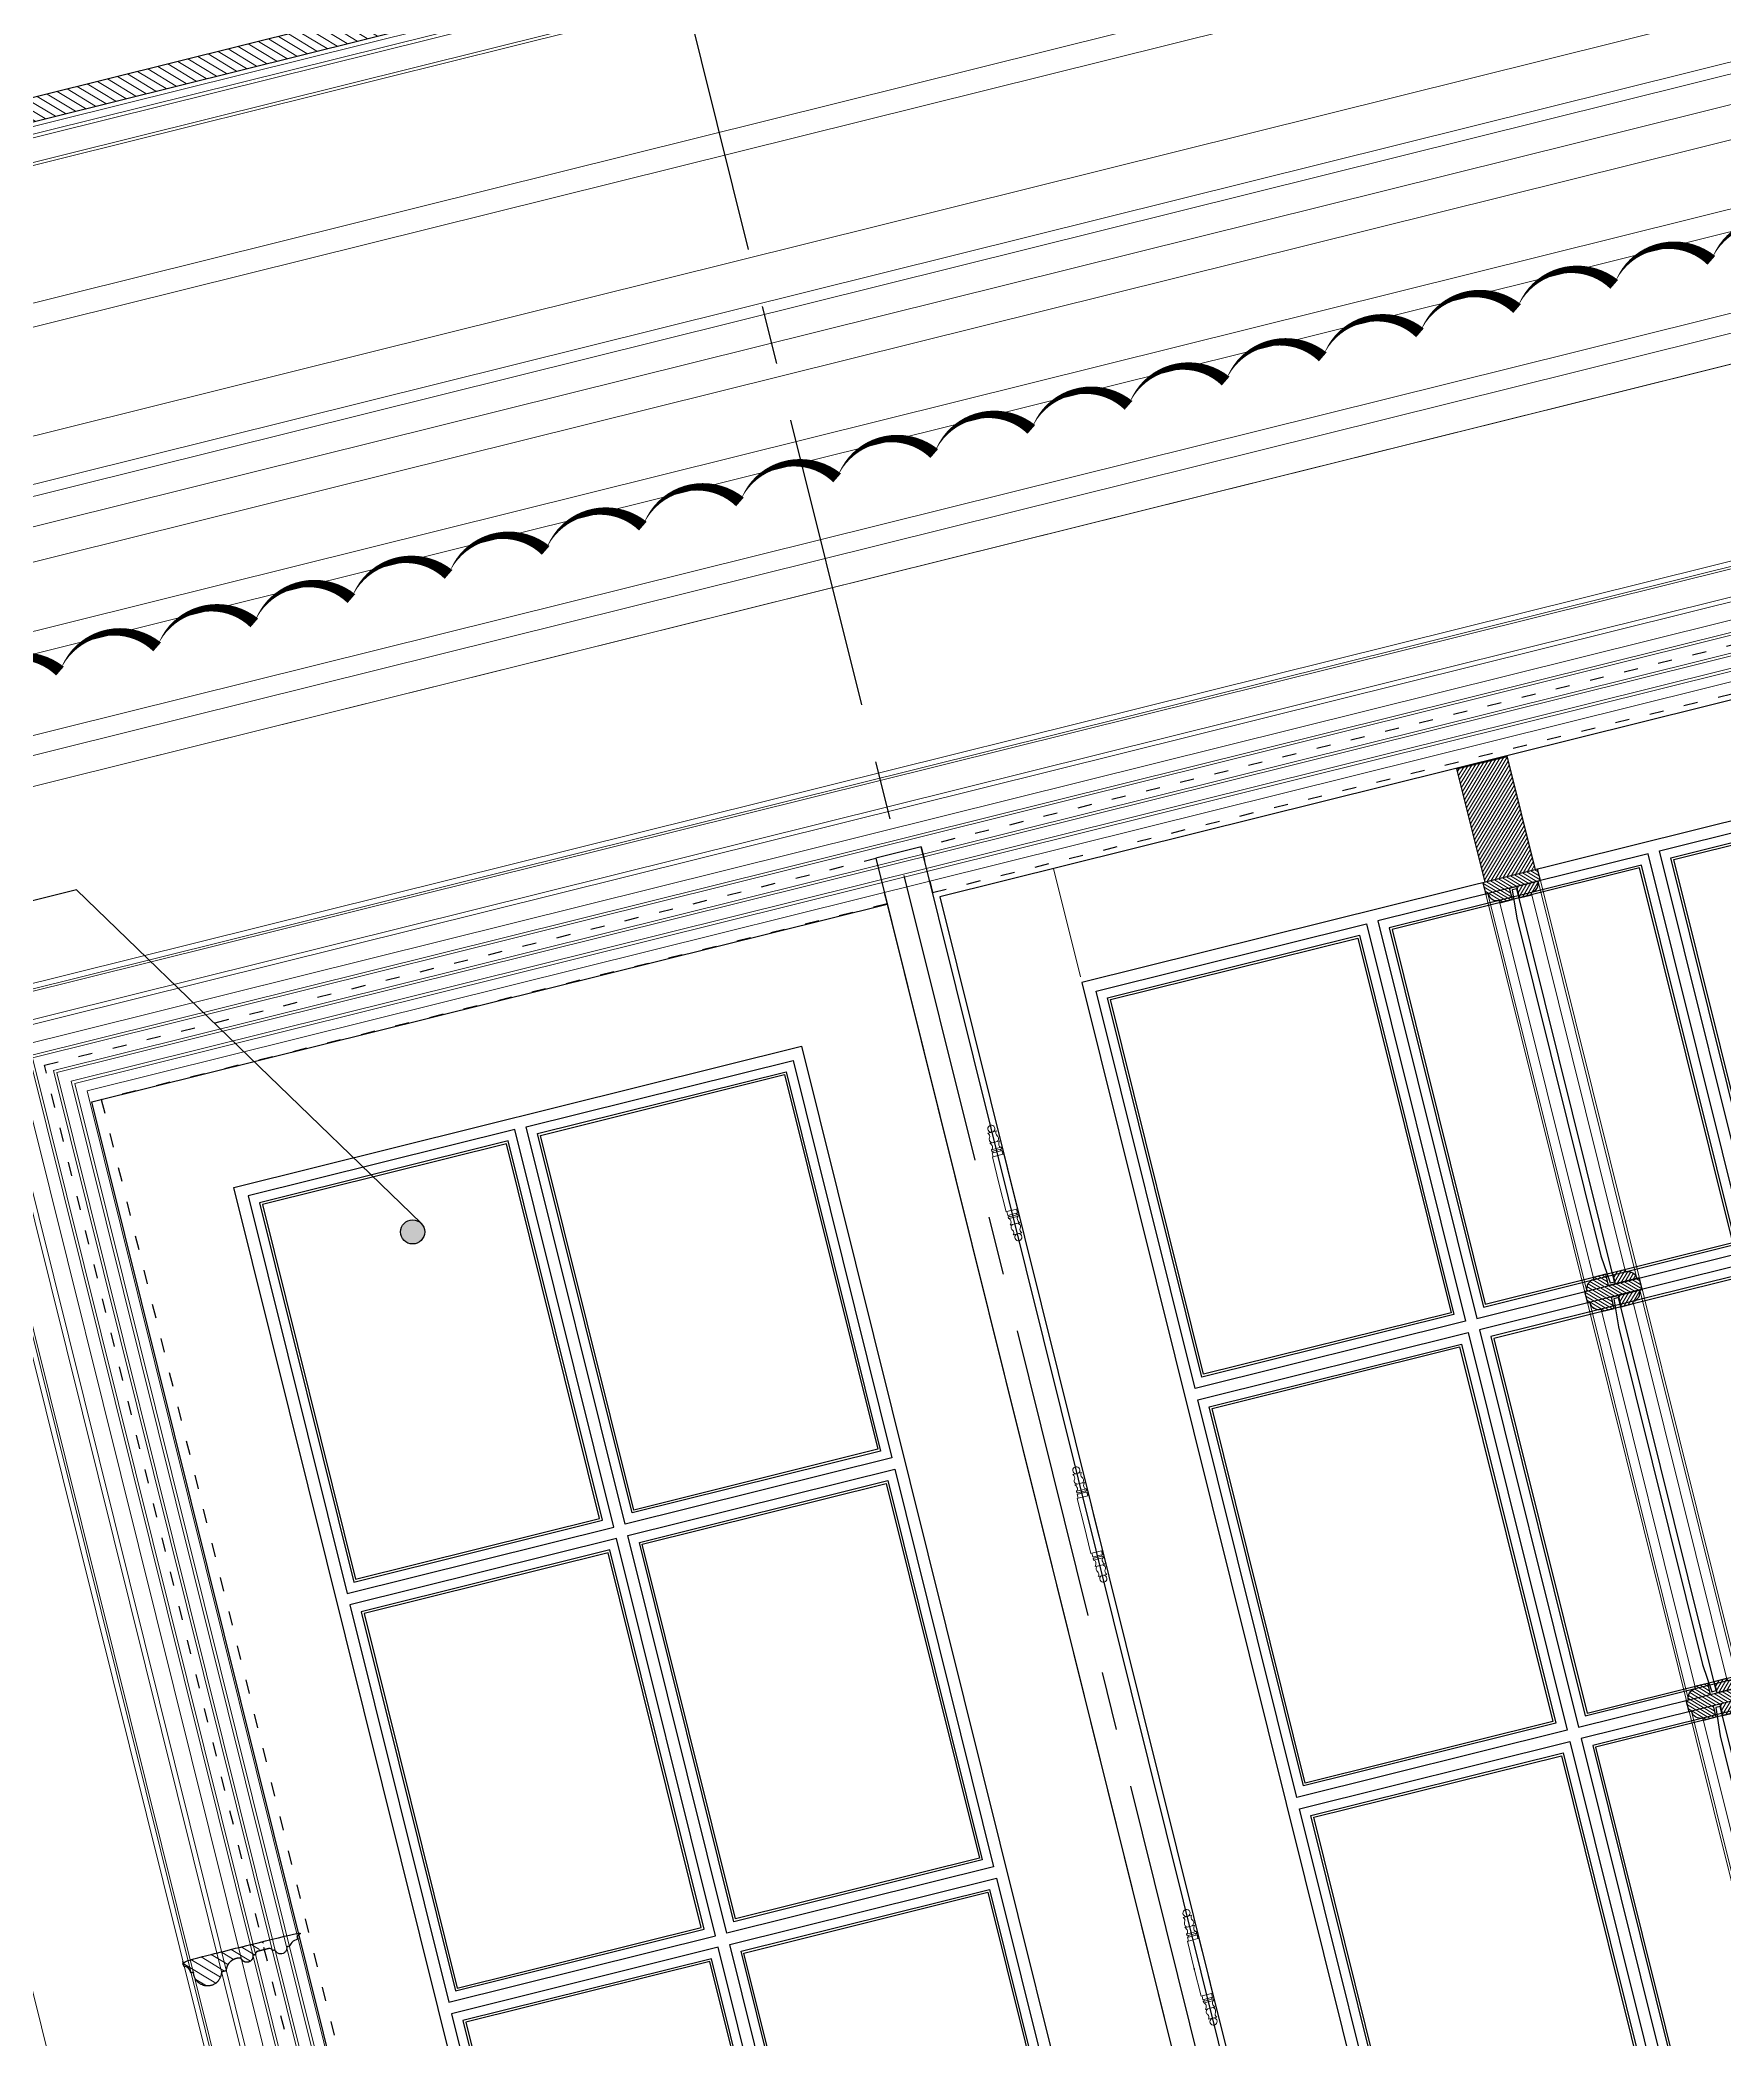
# Model space of a CAD drawing. Header units: inches. Extents: x 122939 to 389145, y 29603 to 574065.
# Drawn here: x 335781 to 337216, y 515031 to 516736 of the extents above; entities that cross this region are included whole.
import ezdxf

# ---------------------------------------------------------------- set-up
doc = ezdxf.new("R2010")
doc.units = ezdxf.units.IN
doc.header["$MEASUREMENT"] = 0
doc.linetypes.add('ACAD_ISO03W100', pattern=[30, 12, -18])
doc.linetypes.add('CENTER', pattern=[2, 1.25, -0.25, 0.25, -0.25])
for name, color, linetype in [('48-TITLE', 7, 'Continuous'), ('A-DIMESNION-1', 7, 'Continuous'), ('CQ Grg Gypsum', 41, 'Continuous'), ('CQ_callout', 34, 'Continuous'), ('hatch', 8, 'Continuous')]:
    doc.layers.add(name, color=color, linetype=linetype)
doc.layers.add('CQ gypsum 2', color=42, linetype='Continuous', lineweight=0)
doc.layers.add('CQ Gypsum Hatch', color=8, linetype='Continuous', lineweight=20)
doc.styles.get("Standard").update_dxf_attribs({"font": 'arial.ttf'})
doc.dimstyles.new('CQ Anno', dxfattribs={"dimscale": 40, "dimtxt": 2.2, "dimasz": 300, "dimexe": 1, "dimexo": 0.5, "dimgap": 0.5, "dimtad": 1, "dimrnd": 1, "dimdsep": 46, "dimtxsty": 'Standard', "dimblk": 'DOTSMALL', "dimcen": 0.0025, "dimdle": 0.5, "dimclrd": 8, "dimclre": 8, "dimclrt": 2, "dimazin": 2, "dimtfac": 1, "dimtix": 1, "dimtmove": 1, "dimatfit": 0, "dimfxl": 50, "dimtolj": 1, "dimtzin": 0, "dimlwd": -1, "dimarcsym": 1})
doc.dimstyles.get("Standard").update_dxf_attribs({"dimtxt": 0.18, "dimasz": 0.18, "dimexe": 0.18, "dimexo": 0.0625, "dimgap": 0.09, "dimtad": 0, "dimtih": 1, "dimtoh": 1, "dimdec": 4, "dimzin": 0, "dimdsep": 46, "dimtxsty": 'Standard', "dimcen": 0.09, "dimadec": 0, "dimazin": 0, "dimtfac": 1, "dimtdec": 4, "dimtofl": 0, "dimtmove": 0, "dimatfit": 3, "dimfxl": 1, "dimtolj": 1, "dimtzin": 0, "dimarcsym": 0})
pattern_1 = [(135, (-731.5624121256333, 902.8979244012171), (-1.767766952966369, -1.767766952966369), [])]
pattern_2 = [(135, (-731.5624121256333, 679.5779308583742), (-1.767766952966369, -1.767766952966369), [])]
pattern_3 = [(135, (-484.0624121256315, 791.2379308583695), (-1.767766952966369, -1.767766952966369), [])]

# ---------------------------------------------------------------- blocks, each defined once
blk = doc.blocks.new('section ceiling c and d')
at = {"layer": 'CQ Gypsum Hatch'}
h = blk.add_hatch(dxfattribs=at)
h.set_pattern_fill('ANSI31', color=256, scale=50, angle=89.99999999999999, style=0)
h.set_pattern_definition([(135, (0, 0), (-4.419417382415923, -4.41941738241592), [])])
h.paths.add_polyline_path([(233496.9999999944, -77495.99998771946), (233496.9999999944, -77475.99998771911), (230606.9172413638, -77475.99998771946), (230606.917241364, -77495.99998771946)])
at = {"layer": 'CQ Grg Gypsum', "elevation": 6.81957297974918e-09}
blk.add_lwpolyline([(233496.9999999944, -77495.99998771946), (233496.9999999944, -77475.99998771911), (230606.9172413638, -77475.99998771946), (230606.917241364, -77495.99998771946)], close=True, dxfattribs=at)
blk = doc.blocks.new('_DotSmall')
at = {"color": 0, "linetype": 'ByBlock', "const_width": 0.5}
blk.add_lwpolyline([(-0.0625, 0, 1), (0.0625, 0, 1)], format="xyb", close=True, dxfattribs=at)
blk = doc.blocks.new('*D285')
at = {"layer": 'A-DIMESNION-1', "color": 8, "lineweight": -2, "ltscale": 0.05, "transparency": 16777216}
for p, q in [((336598.6811663891, 519154.1318657439), (331167.4163175133, 517802.8423725131)), ((334379.5102671743, 512815.8430038297), (332523.0870192619, 512353.9680447375))]:
    blk.add_line(p, q, dxfattribs=at)
at = {"layer": 'A-DIMESNION-1', "color": 8, "ltscale": 0.05, "transparency": 16777216}
blk.add_line((332564.3180491323, 512353.9213989971), (331203.8185889239, 517822.204052093), dxfattribs=at)
at = {"layer": 'Defpoints', "color": 0, "linetype": 'Continuous', "ltscale": 0.05, "transparency": 16777216}
for p in [(336618.0894917094, 519158.9606242037, 0.001097193219867374), (331206.2329681538, 517812.4998894328), (334398.9185924946, 512820.6717622895)]:
    blk.add_point(p, dxfattribs=at)
at = {"layer": 'A-DIMESNION-1', "color": 8, "linetype": 'Continuous', "ltscale": 0.05, "transparency": 16777216, "xscale": 20, "yscale": 20, "zscale": 20}
for p, rotation in [((331206.2329681538, 517812.4998894328), 103.9714232843947), ((332561.9036699024, 512363.6255616571), 283.9714232843947)]:
    blk.add_blockref('_DotSmall', p, dxfattribs=dict(at, rotation=rotation))
at = {"layer": 'A-DIMESNION-1', "color": 2, "linetype": 'Continuous', "ltscale": 0.05, "transparency": 16777216, "insert": (331911.691423244, 515094.9353070772), "char_height": 44, "attachment_point": 5, "rotation": 283.97142328439463}
blk.add_mtext('\\A1;5615', dxfattribs=at)
blk = doc.blocks.new('*D290')
at = {"layer": 'A-DIMESNION-1', "color": 8, "lineweight": -2, "ltscale": 0.05, "transparency": 16777216}
for p, q in [((336598.6811663891, 519154.1318657438), (331393.044613985, 517858.9783104357)), ((334450.1892604888, 516337.0788991863), (331927.8263775718, 515709.5192870811))]:
    blk.add_line(p, q, dxfattribs=at)
at = {"layer": 'A-DIMESNION-1', "color": 8, "ltscale": 0.05, "transparency": 16777216}
blk.add_line((331969.0574074422, 515709.4726413407), (331429.4468853956, 517878.3399900154), dxfattribs=at)
at = {"layer": 'Defpoints', "color": 0, "linetype": 'Continuous', "ltscale": 0.05, "transparency": 16777216}
for p in [(336618.0894917094, 519158.9606242036, 0.001097193219867374), (331431.8612646255, 517868.6358273553), (334469.597585809, 516341.9076576461, 0.00167705233184395)]:
    blk.add_point(p, dxfattribs=at)
at = {"layer": 'A-DIMESNION-1', "color": 8, "linetype": 'Continuous', "ltscale": 0.05, "transparency": 16777216, "xscale": 20, "yscale": 20, "zscale": 20}
for p, rotation in [((331431.8612646255, 517868.6358273553), 103.9714232843946), ((331966.6430282123, 515719.1768040007), 283.9714232843946)]:
    blk.add_blockref('_DotSmall', p, dxfattribs=dict(at, rotation=rotation))
at = {"layer": 'A-DIMESNION-1', "color": 2, "linetype": 'Continuous', "ltscale": 0.05, "transparency": 16777216, "insert": (331726.8752506349, 516800.7788972104), "char_height": 44, "attachment_point": 5, "rotation": 283.97142328439463}
blk.add_mtext('\\A1;2215', dxfattribs=at)
blk = doc.blocks.new('french door panel')
at = {"lineweight": 0}
h = blk.add_hatch(dxfattribs=at)
h.set_pattern_fill('ANSI31', color=8, scale=20, angle=90)
h.set_pattern_definition(pattern_1)
edge = h.paths.add_edge_path()
edge.add_line((6357.984471745129, 4229.229499793187), (6357.984471745129, 4129.229499793187))
edge.add_line((6357.984471745129, 4129.229499793187), (6401.984471745129, 4129.229499793187))
edge.add_line((6401.984471745129, 4129.229499793187), (6401.984471745129, 4228.793211033593))
edge.add_line((6401.984471745129, 4228.793211033593), (6357.984471745129, 4228.793211033593))
h = blk.add_hatch(dxfattribs=at)
h.set_pattern_fill('ANSI31', color=8, scale=20)
h.set_pattern_definition([(45, (-731.5624121256333, 902.8979244012171), (-1.767766952966369, 1.767766952966369), [])])
h.paths.add_polyline_path([(6393.984471745129, 4109.229499793187), (6393.984471745129, 4111.229499793189, 0.4142135623731283), (6401.984471745128, 4119.229499793187), (6403.984471745135, 4119.229499793189), (6403.984471745126, 4129.229499793187), (6355.984471745129, 4129.229499793187), (6355.984471745129, 4119.229499793189), (6382.984471745129, 4119.229499793189), (6382.984471745103, 4109.229499793184)])
h = blk.add_hatch(dxfattribs=at)
h.set_pattern_fill('ANSI31', color=8, scale=20, angle=90)
h.set_pattern_definition(pattern_1)
h.paths.add_polyline_path([(6376.984471745127, 4109.229499793187), (6376.98447174513, 4119.229499793183), (6357.984471745131, 4119.229499793189, 0.4142135623732948), (6365.984471745129, 4111.229499793189), (6365.984471745129, 4109.229499793187)])
h = blk.add_hatch(dxfattribs=at)
h.set_pattern_fill('ANSI31', color=8, scale=20)
h.set_pattern_definition([(45, (-484.0624121256315, 791.2379308583695), (-1.767766952966369, 1.767766952966369), [])])
edge = h.paths.add_edge_path()
edge.add_line((6355.984471745131, 3760.069506375288), (6382.984471745098, 3760.069506375285))
edge.add_line((6382.984471745098, 3760.069506375285), (6382.984471745101, 3750.069506375282))
edge.add_line((6382.984471745101, 3750.069506375282), (6393.984471745131, 3750.069506375282))
edge.add_line((6393.984471745131, 3750.069506375282), (6393.984471745131, 3752.069506375284))
edge.add_arc((6393.984471745132, 3760.069506375282), 7.999999999998181, 269.9999999999935, 360)
edge.add_line((6401.984471745131, 3760.069506375282), (6403.984471745131, 3760.069506375284))
edge.add_line((6403.984471745131, 3760.069506375284), (6403.984471745129, 3770.069506375282))
edge.add_line((6403.984471745129, 3770.069506375282), (6401.984471745131, 3770.069506375282))
edge.add_arc((6393.984471745131, 3770.069506375282), 8, 360, 450)
edge.add_line((6393.984471745131, 3778.069506375282), (6393.984471745131, 3780.069506375285))
edge.add_line((6393.984471745131, 3780.069506375285), (6382.984471745096, 3780.069506375281))
edge.add_line((6382.984471745096, 3780.069506375281), (6382.984471745101, 3770.069506375282))
edge.add_line((6382.984471745101, 3770.069506375282), (6355.984471745134, 3770.069506375278))
edge.add_line((6355.984471745134, 3770.069506375278), (6355.984471745131, 3760.069506375288))
h = blk.add_hatch(dxfattribs=at)
h.set_pattern_fill('ANSI31', color=8, scale=20, angle=90)
h.set_pattern_definition(pattern_3)
edge = h.paths.add_edge_path()
edge.add_line((6357.984471745131, 3770.069506375279), (6376.984471745131, 3770.069506375285))
edge.add_line((6376.984471745131, 3770.069506375285), (6376.984471745128, 3780.069506375281))
edge.add_line((6376.984471745128, 3780.069506375281), (6365.98447174513, 3780.069506375281))
edge.add_line((6365.98447174513, 3780.069506375281), (6365.98447174513, 3778.069506375279))
edge.add_arc((6365.984471745128, 3770.069506375283), 7.999999999996362, 449.999999999987, 540.000000000013)
h = blk.add_hatch(dxfattribs=at)
h.set_pattern_fill('ANSI31', color=8, scale=20, angle=90)
h.set_pattern_definition(pattern_3)
edge = h.paths.add_edge_path()
edge.add_line((6357.984471745131, 3760.069506375286), (6376.984471745131, 3760.069506375281))
edge.add_line((6376.984471745131, 3760.069506375281), (6376.984471745128, 3750.069506375285))
edge.add_line((6376.984471745128, 3750.069506375285), (6365.98447174513, 3750.069506375285))
edge.add_line((6365.98447174513, 3750.069506375285), (6365.98447174513, 3752.069506375286))
edge.add_arc((6365.984471745128, 3760.069506375283), 7.999999999996362, 179.999999999987, 270.000000000013, ccw=False)
h = blk.add_hatch(dxfattribs=at)
h.set_pattern_fill('ANSI31', color=8, scale=20)
h.set_pattern_definition([(45, (-731.5624121256333, 679.5779308583742), (-1.767766952966369, 1.767766952966369), [])])
edge = h.paths.add_edge_path()
edge.add_line((6355.984471745131, 3400.909506375291), (6382.984471745098, 3400.909506375287))
edge.add_line((6382.984471745098, 3400.909506375287), (6382.984471745101, 3390.909506375285))
edge.add_line((6382.984471745101, 3390.909506375285), (6393.984471745131, 3390.909506375285))
edge.add_line((6393.984471745131, 3390.909506375285), (6393.984471745131, 3392.909506375287))
edge.add_arc((6393.984471745131, 3400.909506375285), 7.999999999998636, 270, 359.9999999999968)
edge.add_line((6401.984471745131, 3400.909506375285), (6403.984471745131, 3400.909506375287))
edge.add_line((6403.984471745131, 3400.909506375287), (6403.984471745129, 3410.909506375285))
edge.add_line((6403.984471745129, 3410.909506375285), (6401.984471745131, 3410.909506375285))
edge.add_arc((6393.984471745131, 3410.909506375285), 8, 0, 90)
edge.add_line((6393.984471745131, 3418.909506375285), (6393.984471745131, 3420.909506375287))
edge.add_line((6393.984471745131, 3420.909506375287), (6382.984471745096, 3420.909506375284))
edge.add_line((6382.984471745096, 3420.909506375284), (6382.984471745101, 3410.909506375285))
edge.add_line((6382.984471745101, 3410.909506375285), (6355.984471745134, 3410.909506375281))
edge.add_line((6355.984471745134, 3410.909506375281), (6355.984471745131, 3400.909506375291))
h = blk.add_hatch(dxfattribs=at)
h.set_pattern_fill('ANSI31', color=8, scale=20, angle=90)
h.set_pattern_definition(pattern_2)
edge = h.paths.add_edge_path()
edge.add_line((6357.984471745131, 3410.909506375282), (6376.984471745131, 3410.909506375287))
edge.add_line((6376.984471745131, 3410.909506375287), (6376.984471745128, 3420.909506375284))
edge.add_line((6376.984471745128, 3420.909506375284), (6365.98447174513, 3420.909506375284))
edge.add_line((6365.98447174513, 3420.909506375284), (6365.98447174513, 3418.909506375282))
edge.add_arc((6365.984471745128, 3410.909506375286), 7.999999999996362, 89.99999999998697, 180.000000000013)
h = blk.add_hatch(dxfattribs=at)
h.set_pattern_fill('ANSI31', color=8, scale=20, angle=90)
h.set_pattern_definition(pattern_2)
edge = h.paths.add_edge_path()
edge.add_line((6357.984471745131, 3400.909506375289), (6376.984471745131, 3400.909506375284))
edge.add_line((6376.984471745131, 3400.909506375284), (6376.984471745128, 3390.909506375287))
edge.add_line((6376.984471745128, 3390.909506375287), (6365.98447174513, 3390.909506375287))
edge.add_line((6365.98447174513, 3390.909506375287), (6365.98447174513, 3392.909506375289))
edge.add_arc((6365.984471745128, 3400.909506375286), 7.999999999996362, 179.999999999987, 270.000000000013, ccw=False)
at = {"color": 8, "lineweight": 0}
for p, q in [((6756.234470043382, 4134.229499543302, -1.316455139054646e-09), (6756.234470043382, 4229.229499793187, -1.316455139054646e-09)), ((6355.984471745119, 1974.269500711855), (6355.984471745129, 4119.229499793189, -1.38554750225145e-09)), ((6357.984471745131, 4119.229499793189, -1.38554750225145e-09), (6357.984471745131, 3770.069506375279, -1.746497590247569e-09)), ((6365.984471745129, 4109.229499793187, -1.38554750225145e-09), (6365.984471745129, 3778.069506375281, -1.746497590247569e-09)), ((6393.984471745129, 4109.229499793187, -1.38554750225145e-09), (6393.984471745129, 3778.069506375284, -1.746497590247569e-09)), ((6401.984471745128, 4119.229499793189, -1.38554750225145e-09), (6401.984471745128, 3770.069506375286, -1.746497590247569e-09)), ((6403.984471745125, 1974.269500711855), (6403.984471745135, 4119.229499793189, -1.38554750225145e-09)), ((6357.984471745131, 3760.069506375289, -1.746497590247569e-09), (6357.984471745131, 3410.909506375281)), ((6365.984471745129, 3752.069506375288, -1.746497590247569e-09), (6365.984471745129, 3418.909506375282)), ((6393.984471745129, 3752.069506375286, -1.746497590247569e-09), (6393.984471745129, 3418.909506375285)), ((6401.984471745128, 3760.069506375286, -1.746497590247569e-09), (6401.984471745128, 3410.909506375285)), ((6393.984471745129, 3392.909506375291), (6393.984471745129, 3059.749506375283)), ((6401.984471745128, 3400.909506375291), (6401.984471745128, 3051.749506375283))]:
    blk.add_line(p, q, dxfattribs=at)
at = {"color": 0, "lineweight": -2}
for points, elevation in [([(5903.734471745119, 4229.229499793187), (6856.234471745119, 4229.229499793187), (6856.234471745119, 1662.229499795234), (5903.734471745119, 1662.229499795234)], -4.618491674171499e-10), ([(6003.734471745119, 4129.229499793187), (6756.234471745119, 4129.229499793187), (6756.234471745119, 1964.269500711857), (6003.734471745119, 1964.269500711858)], -4.618491674171499e-10), ([(6251.234471414366, 4119.229506375292), (6013.734471539294, 4119.229506375292), (6013.734466206621, 3770.06950637528), (6251.234466081693, 3770.06950637528)], -4.300424503255624e-10), ([(6243.234471414362, 4111.229506375288), (6021.734471539297, 4111.229506375288), (6021.734466206624, 3778.069506375284), (6243.234466081689, 3778.069506375284)], -4.300424503255624e-10), ([(6241.23447141436, 4109.229506375286), (6023.734471539299, 4109.229506375286), (6023.734466206626, 3780.069506375286), (6241.234466081687, 3780.069506375286)], -4.300424503255624e-10), ([(6261.234471414356, 4119.229506375292), (6498.734471289428, 4119.229506375292), (6498.734465956755, 3770.06950637528), (6261.234466081683, 3770.06950637528)], -4.300424503255624e-10), ([(6269.23447141436, 4111.229506375288), (6490.734471289425, 4111.229506375288), (6490.734465956752, 3778.069506375284), (6269.234466081687, 3778.069506375284)], -4.300424503255624e-10), ([(6271.234471414362, 4109.229506375286), (6488.734471289423, 4109.229506375286), (6488.73446595675, 3780.069506375286), (6271.234466081689, 3780.069506375286)], -4.300424503255624e-10), ([(6746.234471414369, 4119.229506375292), (6508.734471539297, 4119.229506375292), (6508.734466206624, 3770.06950637528), (6746.234466081696, 3770.06950637528)], -4.300424503255624e-10), ([(6738.234471414366, 4111.229506375288), (6516.734471539301, 4111.229506375288), (6516.734466206628, 3778.069506375284), (6738.234466081693, 3778.069506375284)], -4.300424503255624e-10), ([(6736.234471414364, 4109.229506375286), (6518.734471539303, 4109.229506375286), (6518.73446620663, 3780.069506375286), (6736.234466081691, 3780.069506375286)], -4.300424503255624e-10), ([(6261.234471414357, 3760.06950637529), (6498.734471289429, 3760.06950637529), (6498.734465956756, 3410.909506375278), (6261.234466081684, 3410.909506375278)], -4.300424503255624e-10), ([(6269.234471414361, 3752.069506375286), (6490.734471289426, 3752.069506375286), (6490.734465956753, 3418.909506375282), (6269.234466081688, 3418.909506375282)], -4.300424503255624e-10), ([(6746.23447141437, 3760.06950637529), (6508.734471539298, 3760.06950637529), (6508.734466206625, 3410.909506375278), (6746.234466081697, 3410.909506375278)], -4.300424503255624e-10), ([(6738.234471414366, 3752.069506375286), (6516.734471539302, 3752.069506375286), (6516.734466206629, 3418.909506375282), (6738.234466081693, 3418.909506375282)], -4.300424503255624e-10), ([(6271.234471414363, 3750.069506375285), (6488.734471289424, 3750.069506375285), (6488.734465956751, 3420.909506375284), (6271.23446608169, 3420.909506375284)], -4.300424503255624e-10), ([(6736.234471414365, 3750.069506375285), (6518.734471539304, 3750.069506375285), (6518.734466206631, 3420.909506375284), (6736.234466081692, 3420.909506375284)], -4.300424503255624e-10), ([(6261.234471414357, 3400.90950637529), (6498.734471289429, 3400.90950637529), (6498.734465956756, 3051.749506375278), (6261.234466081684, 3051.749506375278)], -4.300424503255624e-10), ([(6269.234471414361, 3392.909506375286), (6490.734471289426, 3392.909506375286), (6490.734465956753, 3059.749506375282), (6269.234466081688, 3059.749506375282)], -4.300424503255624e-10), ([(6746.23447141437, 3400.90950637529), (6508.734471539298, 3400.90950637529), (6508.734466206625, 3051.749506375278), (6746.234466081697, 3051.749506375278)], -4.300424503255624e-10), ([(6738.234471414366, 3392.909506375286), (6516.734471539302, 3392.909506375286), (6516.734466206629, 3059.749506375282), (6738.234466081693, 3059.749506375282)], -4.300424503255624e-10), ([(6271.234471414363, 3390.909506375284), (6488.734471289424, 3390.909506375284), (6488.734465956751, 3061.749506375284), (6271.23446608169, 3061.749506375284)], -4.300424503255624e-10), ([(6736.234471414365, 3390.909506375284), (6518.734471539304, 3390.909506375284), (6518.734466206631, 3061.749506375284), (6736.234466081692, 3061.749506375284)], -4.300424503255624e-10)]:
    blk.add_lwpolyline(points, close=True, dxfattribs=dict(at, elevation=elevation))
at = {"color": 8, "lineweight": -2, "elevation": -1.38554750225145e-09}
blk.add_lwpolyline([(6357.984471745129, 4229.229499793187), (6357.984471745129, 4129.229499793187), (6401.984471745129, 4129.229499793187), (6401.984471745129, 4228.793211033593), (6357.984471745129, 4228.793211033593)], dxfattribs=at)
at = {"color": 8, "lineweight": -2}
for points, elevation in [([(6355.984471745129, 4119.229499793189), (6355.984471745129, 4129.229499793187), (6403.984471745126, 4129.229499793187), (6403.984471745135, 4119.229499793189), (6401.984471745128, 4119.229499793187, -0.4142135623731283), (6393.984471745129, 4111.229499793189), (6393.984471745129, 4109.229499793187), (6382.984471745103, 4109.229499793184), (6382.984471745129, 4119.229499793189), (6355.984471745129, 4119.229499793189)], -1.38554750225145e-09), ([(6357.984471745131, 4119.229499793189), (6376.98447174513, 4119.229499793183), (6376.984471745127, 4109.229499793187), (6365.984471745129, 4109.229499793187), (6365.984471745129, 4111.229499793189, -0.4142135623732282), (6357.984471745131, 4119.229499793187, 1)], -1.38554750225145e-09), ([(6357.984471745131, 3770.069506375281), (6376.984471745131, 3770.069506375286), (6376.984471745128, 3780.069506375283), (6365.98447174513, 3780.069506375283), (6365.98447174513, 3778.069506375281, 0.4142135623732282), (6357.984471745131, 3770.069506375283, -1)], -1.284648422830419e-09), ([(6357.984471745131, 3760.069506375288), (6376.984471745131, 3760.069506375283), (6376.984471745128, 3750.069506375286), (6365.98447174513, 3750.069506375286), (6365.98447174513, 3752.069506375288, -0.4142135623732282), (6357.984471745131, 3760.069506375286, 1)], -1.284648422830419e-09), ([(6357.984471745131, 3410.909506375282), (6376.984471745131, 3410.909506375287), (6376.984471745128, 3420.909506375284), (6365.98447174513, 3420.909506375284), (6365.98447174513, 3418.909506375282, 0.4142135623732282), (6357.984471745131, 3410.909506375284, -1)], -8.91891616875351e-10), ([(6357.984471745131, 3400.909506375289), (6376.984471745131, 3400.909506375284), (6376.984471745128, 3390.909506375287), (6365.98447174513, 3390.909506375287), (6365.98447174513, 3392.909506375289, -0.4142135623732282), (6357.984471745131, 3400.909506375287, 1)], -8.91891616875351e-10)]:
    blk.add_lwpolyline(points, format="xyb", dxfattribs=dict(at, elevation=elevation))
at = {"color": 8}
for points, elevation in [([(6383.15180173263, 3796.317487521756), (6381.15180173263, 3772.069506375279), (6377.15180173263, 3772.069506375279), (6377.15180173263, 4117.229499793187), (6381.15180173263, 4117.229499793187), (6383.15180173263, 4092.98151864671)], -1.38554750225145e-09), ([(6383.151801732558, 3437.157487646708), (6381.151801732558, 3412.909506500231), (6377.151801732558, 3412.909506500231), (6377.151801732558, 3758.069506375286), (6381.151801732558, 3758.069506375286), (6383.151801732558, 3733.82152522881)], -9.236983348342998e-10), ([(6383.151801732558, 3077.997487646707), (6381.151801732558, 3053.749506500229), (6377.151801732558, 3053.749506500229), (6377.151801732558, 3398.909506375292), (6381.151801732558, 3398.909506375292), (6383.151801732558, 3374.661525228816)], -9.236983348342998e-10)]:
    blk.add_lwpolyline(points, close=True, dxfattribs=dict(at, elevation=elevation))
at = {"color": 8, "lineweight": -2}
for points, elevation in [([(6355.984471745131, 3770.069506375279), (6382.984471745098, 3770.069506375283), (6382.984471745101, 3780.069506375286), (6393.984471745131, 3780.069506375286), (6393.984471745131, 3778.069506375284, -0.4142135623730951), (6401.984471745131, 3770.069506375286), (6403.984471745131, 3770.069506375284), (6403.984471745129, 3760.069506375286), (6401.984471745131, 3760.069506375286, -0.4142135623730951), (6393.984471745131, 3752.069506375286), (6393.984471745131, 3750.069506375283), (6382.984471745096, 3750.069506375286), (6382.984471745101, 3760.069506375286), (6355.984471745134, 3760.069506375289)], -9.236983348342998e-10), ([(6355.984471745131, 3400.909506375291), (6382.984471745098, 3400.909506375287), (6382.984471745101, 3390.909506375285), (6393.984471745131, 3390.909506375285), (6393.984471745131, 3392.909506375287, 0.4142135623730951), (6401.984471745131, 3400.909506375285), (6403.984471745131, 3400.909506375287), (6403.984471745129, 3410.909506375285), (6401.984471745131, 3410.909506375285, 0.4142135623730951), (6393.984471745131, 3418.909506375285), (6393.984471745131, 3420.909506375287), (6382.984471745096, 3420.909506375284), (6382.984471745101, 3410.909506375285), (6355.984471745134, 3410.909506375281)], -1.778304308206518e-09)]:
    blk.add_lwpolyline(points, format="xyb", close=True, dxfattribs=dict(at, elevation=elevation))
blk = doc.blocks.new('french door fixed panel')
at = {"color": 0, "lineweight": -2}
for points, elevation in [([(7599.935649247956, 4234.229499793146), (6901.234471745149, 4234.229499793204), (6901.234471745265, 1662.229499795183), (7599.935649248131, 1662.229499795183)], -4.618491674171499e-10), ([(7499.935649247956, 4134.229499793204), (7001.234471745032, 4134.229499793204), (7001.234471745091, 1969.269500711875), (7499.935649247956, 1969.269500711875)], -4.618491674171499e-10), ([(7245.585068201472, 4124.229506375326), (7011.234471539326, 4124.229506375326), (7011.234466206573, 3775.069506375294), (7245.585062868835, 3775.069506375352)], -4.300424503262887e-10), ([(7237.585068201413, 4116.229506375326), (7019.234471539268, 4116.229506375326), (7019.234466206573, 3783.069506375294), (7237.585062868835, 3783.069506375352)], -4.300424503262887e-10), ([(7235.585068201472, 4114.229506375326), (7021.234471539326, 4114.229506375326), (7021.234466206632, 3785.069506375294), (7235.585062868835, 3785.069506375294)], -4.300424503262887e-10), ([(7255.585068201472, 4124.229506375326), (7489.935664863675, 4124.229506375326), (7489.935670196312, 3775.069506375294), (7255.585073534166, 3775.069506375294)], -4.300424503262887e-10), ([(7263.585068201472, 4116.229506375326), (7481.935664863675, 4116.229506375268), (7481.935670196312, 3783.069506375352), (7263.585073534108, 3783.069506375294)], -4.300424503262887e-10), ([(7265.585068201472, 4114.229506375326), (7479.935664863617, 4114.229506375268), (7479.93567019637, 3785.069506375294), (7265.585073534108, 3785.069506375294)], -4.300424503262887e-10), ([(7245.585068201472, 3765.069506375352), (7011.234471539268, 3765.069506375294), (7011.234466206632, 3415.909506375319), (7245.585062868835, 3415.909506375319)], -4.300424503262887e-10), ([(7237.585068201472, 3757.069506375352), (7019.234471539268, 3757.069506375294), (7019.234466206573, 3423.909506375261), (7237.585062868835, 3423.909506375319)], -4.300424503262887e-10), ([(7235.585068201472, 3755.069506375294), (7021.234471539268, 3755.069506375294), (7021.23446620669, 3425.909506375261), (7235.585062868835, 3425.909506375261)], -4.300424503262887e-10), ([(7255.585068201472, 3765.069506375294), (7489.935664863675, 3765.069506375352), (7489.93567019637, 3415.909506375319), (7255.585073534108, 3415.909506375261)], -4.300424503262887e-10), ([(7263.585068201472, 3757.069506375352), (7481.935664863675, 3757.069506375294), (7481.93567019637, 3423.909506375319), (7263.585073534108, 3423.909506375319)], -4.300424503262887e-10), ([(7265.585068201472, 3755.069506375294), (7479.935664863617, 3755.069506375294), (7479.93567019637, 3425.909506375319), (7265.585073534166, 3425.909506375261)], -4.300424503262887e-10), ([(7245.585068201472, 3405.909506375378), (7011.234471539268, 3405.909506375378), (7011.234466206632, 3056.749506375287), (7245.585062868777, 3056.749506375287)], -4.300424503262887e-10), ([(7237.585068201472, 3397.909506375319), (7019.234471539268, 3397.909506375319), (7019.234466206632, 3064.749506375345), (7237.585062868835, 3064.749506375345)], -4.300424503262887e-10), ([(7235.585068201472, 3395.909506375261), (7021.234471539268, 3395.909506375319), (7021.234466206573, 3066.749506375345), (7235.585062868777, 3066.749506375229)], -4.300424503262887e-10), ([(7255.585068201472, 3405.909506375319), (7489.935664863675, 3405.909506375319), (7489.93567019637, 3056.749506375287), (7255.585073534166, 3056.749506375345)], -4.300424503262887e-10), ([(7263.585068201472, 3397.909506375319), (7481.935664863675, 3397.909506375261), (7481.93567019637, 3064.749506375287), (7263.585073534108, 3064.749506375287)], -4.300424503262887e-10), ([(7265.585068201472, 3395.909506375378), (7479.935664863617, 3395.909506375261), (7479.93567019637, 3066.749506375345), (7265.585073534166, 3066.749506375287)], -4.300424503262887e-10)]:
    blk.add_lwpolyline(points, close=True, dxfattribs=dict(at, elevation=elevation))
blk = doc.blocks.new('hinge paumelle')
at = {"color": 0, "lineweight": 0}
for p, q in [((3515.297846339664, 5242.200949064212), (3523.774750723701, 5242.200949064212)), ((3516.195832499341, 5246.861111220753), (3522.876764564023, 5246.861111220753)), ((3516.195832499341, 5245.520244834039), (3522.876764564023, 5245.520244834039)), ((3515.297846339664, 5193.955579129092), (3523.774750723701, 5193.955579129092)), ((3516.195832499341, 5190.636283359267), (3522.876764564023, 5190.636283359267)), ((3516.195832499341, 5189.295416972553), (3522.876764564023, 5189.295416972553))]:
    blk.add_line(p, q, dxfattribs=at)
for points in [[(3519.536298531682, 5254.020558116275), (3515.297846339664, 5254.020558116275, -0.1974194546054029), (3516.7019059398, 5250.728199974506, -0.3095970445515397), (3515.297846339664, 5248.362590053672), (3519.536298531682, 5248.362590053672)], [(3519.536298531682, 5262.813310367163), (3515.750347845355, 5262.813310367163, -0.4040636116031261), (3516.11575677733, 5258.527174588247, 0.5080170375045381), (3517.385165701918, 5254.020558116275), (3519.536298531682, 5254.020558116275)], [(3519.536298531682, 5262.813310367163), (3523.322249218009, 5262.813310367163, 0.4040636116031261), (3522.956840286035, 5258.527174588247, -0.5080170375045381), (3521.687431361447, 5254.020558116275), (3519.536298531682, 5254.020558116275)], [(3519.536298531682, 5254.020558116275), (3523.774750723701, 5254.020558116275, 0.1974194546054029), (3522.370691123564, 5250.728199974506, 0.3095970445515397), (3523.774750723701, 5248.362590053672), (3519.536298531682, 5248.362590053672)], [(3519.536298531682, 5182.13597007703), (3515.297846339664, 5182.13597007703, 0.1974194546054029), (3516.7019059398, 5185.428328218798, 0.3095970445515397), (3515.297846339664, 5187.793938139633), (3519.536298531682, 5187.793938139633)], [(3519.536298531682, 5182.13597007703), (3523.774750723701, 5182.13597007703, -0.1974194546054029), (3522.370691123564, 5185.428328218798, -0.3095970445515397), (3523.774750723701, 5187.793938139633), (3519.536298531682, 5187.793938139633)], [(3519.536298531682, 5173.343217826142), (3515.750347845355, 5173.343217826142, 0.4040636116031261), (3516.11575677733, 5177.629353605058, -0.5080170375045381), (3517.385165701918, 5182.13597007703), (3519.536298531682, 5182.13597007703)], [(3519.536298531682, 5173.343217826142), (3523.322249218009, 5173.343217826142, -0.4040636116031261), (3522.956840286035, 5177.629353605058, 0.5080170375045381), (3521.687431361447, 5182.13597007703), (3519.536298531682, 5182.13597007703)]]:
    blk.add_lwpolyline(points, format="xyb", dxfattribs=at)
for points in [[(3519.536298531682, 5248.362590053672), (3515.297846339664, 5248.362590053672), (3515.297846339664, 5246.861111220753), (3516.195832499341, 5246.861111220753), (3516.195832499341, 5245.520244834039), (3515.297846339664, 5245.520244834039), (3515.297846339664, 5242.200949064212), (3514.536298531682, 5242.200949064212), (3514.536298531682, 5218.078264096653)], [(3519.536298531682, 5248.362590053672), (3523.774750723701, 5248.362590053672), (3523.774750723701, 5246.861111220753), (3522.876764564023, 5246.861111220753), (3522.876764564023, 5245.520244834039), (3523.774750723701, 5245.520244834039), (3523.774750723701, 5242.200949064212), (3524.536298531682, 5242.200949064212), (3524.536298531682, 5218.078264096653)], [(3519.536298531682, 5187.793938139633), (3515.297846339664, 5187.793938139633), (3515.297846339664, 5189.295416972553), (3516.195832499341, 5189.295416972553), (3516.195832499341, 5190.636283359267), (3515.297846339664, 5190.636283359267), (3515.297846339664, 5193.955579129092), (3514.536298531682, 5193.955579129092), (3514.536298531682, 5218.078264096653)], [(3519.536298531682, 5187.793938139633), (3523.774750723701, 5187.793938139633), (3523.774750723701, 5189.295416972553), (3522.876764564023, 5189.295416972553), (3522.876764564023, 5190.636283359267), (3523.774750723701, 5190.636283359267), (3523.774750723701, 5193.955579129092), (3524.536298531682, 5193.955579129092), (3524.536298531682, 5218.078264096653)]]:
    blk.add_lwpolyline(points, dxfattribs=at)
for centre, start, end in [((3519.536298531682, 5265.711992102841), 287.5594804702311, 252.440519529769), ((3519.536298531682, 5170.444536090465), 107.559480470231, 72.440519529769)]:
    blk.add_arc(centre, 3.04034903303708, start, end, dxfattribs=at)
blk = doc.blocks.new('DOT')
at = {"layer": '48-TITLE'}
h = blk.add_hatch(color=256, dxfattribs=at)
h.dxf.hatch_style = 1
edge = h.paths.add_edge_path()
edge.add_arc((0, -1.025964835931518), 1.025964835931518, 0, 360)
blk.add_circle((0, -1.025964835931518), 1.025964835931518, dxfattribs=at)

msp = doc.modelspace()

# ---------------------------------------------------------------- hatches: boundary and pattern name
at = {"layer": 'CQ Gypsum Hatch'}
h = msp.add_hatch(dxfattribs=at)
h.set_pattern_fill('ANSI31', color=256, scale=49.99999999999999, angle=283.9714232829857, style=0)
h.set_pattern_definition([(328.9714232829857, (568458.0262010465, 484216.3435253799), (3.221659560689482, 5.355689467754646), [])])
edge = h.paths.add_edge_path()
edge.add_arc((335923.6306979654, 515089.3248952536), 11.87903636255243, -178.74489884281638, 0.025333464981883935, ccw=False)
edge.add_line((335911.7545116107, 515089.0646980795), (335909.4993633867, 515088.5036210219))
edge.add_ellipse((335905.2905428214, 515087.4564735956), major_axis=(-1.577489809869016, 6.340436300011666), ratio=0.6638061429967712, start_angle=270, end_angle=360)
edge.add_line((335903.7130530116, 515093.7969098956), (335902.6056644015, 515098.2478590538))
edge.add_line((335902.6056644015, 515098.2478590538), (335970.9828942328, 515115.2599979954))
edge.add_line((335970.9828942328, 515115.2599979954), (335972.2149103823, 515110.3081308785))
edge.add_arc((335973.7233572407, 515100.6929241829), 9.73281109047891, 98.91596879981854, 160.0508379058154)
edge.add_line((335964.5745564576, 515104.0136253065), (335962.2671396033, 515103.4395439022))
edge.add_arc((335957.1630846333, 515102.7288270197), 5.153299489080544, -159.98436297018873, 7.927209516568382, ccw=False)
edge.add_arc((335950.6711260531, 515089.9031015973), 11.18424105332716, 81.51664647509867, 177.855547078789)
edge.add_spline(control_points=[(335939.4947177356, 515090.3216050077), (335938.166389547, 515089.9911192047), (335936.8380613564, 515089.6606334012), (335935.5097331676, 515089.3301475983)], knot_values=[0, 0, 0, 0, 0.1671919628781495, 0.1671919628781495, 0.1671919628781495, 0.1671919628781495], degree=3, periodic=0)

# ---------------------------------------------------------------- linework, layer by layer
at = {"color": 2}
msp.add_lwpolyline([(335715.0930088583, 516177.5945013486, 0, 10, -0.52056705), (335797.8780650774, 516198.3166177333, 0, 10, -0.52056705), (335880.6795135225, 516218.9197426868, 0, 10, -0.52056705), (335963.5214509681, 516239.4072819045, 0, 10, -0.52056705), (336046.3081527572, 516260.1247032844, 0, 10, -0.52056705), (336129.1092615055, 516280.7292766513, 0, 10, -0.52056705), (336211.9499269823, 516301.2200060532, 0, 10, -0.52056705), (336294.7382577418, 516321.9327176971, 0, 10, -0.52056705), (336377.5390328185, 516342.5387586656, 0, 10, -0.52056705), (336460.3784366673, 516363.0326732695, 0, 10, -0.52056705), (336543.1683796318, 516383.7406608083, 0, 10, -0.52056705), (336625.9688270159, 516404.3481887477, 0, 10, -0.52056705), (336708.8069797814, 516424.8452830336, 0, 10, -0.52056705), (336791.598518022, 516445.5485324696, 0, 10, -0.52056705), (336874.398643647, 516466.1575669201, 0, 10, -0.52056705), (336957.2355560764, 516486.6578348315, 0, 10, -0.52056705), (337040.0286725005, 516507.3563325476, 0, 10, -0.52056705), (337122.8284822555, 516527.9668932105, 0, 10, -0.52056705), (337205.6641652965, 516548.4703281547, 0, 10, -0.52056705), (337288.4588426499, 516569.1640609234, 0, 10, -0.52056705)], format="xyseb", dxfattribs=at)
at = {"color": 0, "linetype": 'ACAD_ISO03W100'}
for points, elevation in [([(338394.7889855425, 516511.7787011436), (336532.104154351, 516048.345870788), (336541.7616712697, 516009.5292201473), (338404.4465024612, 516472.9620505028), (338404.4465024612, 516472.9620505028), (338394.7889855425, 516511.7787011436)], 3.493377764042516e-07), ([(336455.3234667066, 513332.3018111601), (336416.5068160653, 513322.6442942413), (335784.6262123866, 515862.374625158), (336493.2875037102, 516038.6883538694), (336502.9450206289, 515999.8717032286), (335833.1003799465, 515833.215491436)], -0.006373246402415971)]:
    msp.add_lwpolyline(points, close=True, dxfattribs=dict(at, elevation=elevation))
at = {"color": 0, "elevation": 0.002134737326561847}
msp.add_lwpolyline([(337149.3118996856, 513401.9163963511), (337188.1285503263, 513411.5739132698), (336532.104154351, 516048.345870788), (336493.2875037102, 516038.6883538694)], close=True, dxfattribs=at)
at = {"color": 4}
msp.add_point((336764.8645484957, 515092.0981126637, 0.002134737326561847), dxfattribs=at)
at = {"layer": 'CQ Grg Gypsum'}
msp.add_line((335903.7130530117, 515093.7969098949, -0.006374387490455406), (335902.6056644015, 515098.2478590538, -0.006374387490455406), dxfattribs=at)
msp.add_rational_spline([(335911.7545115779, 515089.0646995743, -0.006374387490455406), (335911.9056368847, 515082.1668436341, -0.006374387490455406), (335916.8643490882, 515077.3695080493, -0.006374387490455406), (335923.7634296204, 515077.4466004597, -0.006374387490455406), (335930.6625101526, 515077.52369287, -0.006374387490455404), (335935.5127838019, 515082.4306370264, -0.006374387490455404), (335935.5097331669, 515089.3301475976, -0.006374387490455404), (335936.8380613565, 515089.660633401, -0.006374387490455406), (335938.1663895461, 515089.9911192043, -0.006374387490455406), (335939.4947177356, 515090.3216050077, -0.006374387490455406), (335939.6155901563, 515093.5495822915, -0.006374387490455408), (335941.0432356331, 515096.4472150957, -0.006374387490455408), (335943.5290811157, 515098.5099850085, -0.006374387490455408), (335946.0149265982, 515100.5727549212, -0.006374387490455406), (335949.1261516071, 515101.4415048391, -0.006374387490455406), (335952.3210483374, 515100.9649732463, -0.006374387490455406), (335953.2698499346, 515098.3603742483, -0.006374387490455406), (335955.7172617888, 515097.0587077675, -0.006374387490455406), (335958.4072865571, 515097.7279813723, -0.006374387490455406), (335961.0973113253, 515098.397254977, -0.006374387490455406), (335962.6494441464, 515100.6940013968, -0.006374387490455406), (335962.267139602, 515103.4395439019, -0.006374387490455406), (335963.0362785537, 515103.6309043694, -0.006374387490455406), (335963.8054175052, 515103.822264837, -0.006374387490455406), (335964.5745564568, 515104.0136253045, -0.006374387490455406), (335964.4202657053, 515104.633769202, -0.006374387490455406), (335964.5150384332, 515105.2657519704, -0.006374387490455406), (335964.8444463519, 515105.8133599622, -0.006374387490455406), (335965.1738542707, 515106.3609679539, -0.006374387490455406), (335965.6877480105, 515106.7408328163, -0.006374387490455406), (335966.307891908, 515106.8951235674, -0.006374387490455406), (335969.5364622596, 515107.6983864013, -0.006374387490455406), (335972.7650326111, 515108.5016492351, -0.006374387490455406), (335975.9936029626, 515109.3049120689, -0.006374387490455404), (335976.6137468602, 515109.45920282, -0.006374387490455404), (335977.2457296286, 515109.3644300916, -0.006374387490455404), (335977.7933376202, 515109.0350221725, -0.006374387490455408), (335978.3409456116, 515108.7056142534, -0.006374387490455409), (335978.7208104736, 515108.1917205133, -0.006374387490455409), (335978.8751012243, 515107.5715766156, -0.006374387490455406), (335979.6442401763, 515107.7629370848, -0.006374387490455406), (335980.4133791283, 515107.9542975539, -0.006374387490455406), (335981.1825180802, 515108.145658023, -0.006374387490455408), (335982.1313196775, 515105.5410590246, -0.006374387490455406), (335984.578731532, 515104.2393925436, -0.006374387490455406), (335987.2687563005, 515104.9086661484, -0.006374387490455406), (335989.9587810691, 515105.5779397532, -0.006374387490455406), (335991.5109138904, 515107.8746861733, -0.006374387490455406), (335991.1286093461, 515110.6202286787, -0.006374387490455406), (335991.8977482978, 515110.8115891469, -0.006374387490455406), (335992.6668872496, 515111.0029496151, -0.006374387490455406), (335993.4360262013, 515111.1943100834, -0.006374387490455406), (335994.7247689575, 515114.4910203283, -0.006374387490455407), (335997.3842218067, 515116.8269284758, -0.006374387490455407), (336000.8196318652, 515117.6796383093, -0.006374387490455406), (336000.4288515786, 515119.2503093208, -0.006374387490455406), (336000.038071292, 515120.8209803324, -0.006374387490455406), (335999.6472910054, 515122.3916513439, -0.006374387490455406), (335967.3000821374, 515114.3437205806, -0.006374387490455406), (335934.9528732694, 515106.2957898172, -0.006374387490455406), (335902.6056644015, 515098.2478590538, -0.006374387490455406), (335902.9747939383, 515096.7642093342, -0.006374387490455406), (335903.343923475, 515095.2805596145, -0.006374387490455406), (335903.7130530117, 515093.7969098949, -0.006374387490455406), (335906.1785230171, 515094.4103146562, -0.006374387490455407), (335908.5752912505, 515092.2177626151, -0.006374387490455407), (335909.4993633867, 515088.5036210219, -0.006374387490455408), (335910.2510795686, 515088.6906467346, -0.006374387490455406), (335911.0027957498, 515088.8776724469, -0.006374387490455406), (335911.7545119309, 515089.0646981592, -0.006374387490455406)], [1, 0.807260537942561, 0.807260537942561, 1, 0.807260537942561, 0.807260537942561, 1, 1, 1, 1, 0.9419620028077494, 0.9419620028077494, 0.9999999999999999, 0.9419620028077494, 0.9419620028077494, 1, 0.8289352973828925, 0.8289352973828925, 1, 0.8289352973828925, 0.8289352973828925, 1, 1, 1, 1, 0.9492530216291803, 0.9492530216291803, 1, 0.9492530216291803, 0.9492530216291803, 1, 1, 1, 1, 0.9492530216292413, 0.9492530216292413, 1, 0.9492530216292413, 0.9492530216292413, 1, 1, 1, 0.9999999999999999, 0.8289352973828976, 0.8289352973828976, 1, 0.8289352973828977, 0.8289352973828977, 1, 1, 1, 1, 0.9254542297043616, 0.9254542297043616, 1, 1, 1, 1, 1, 1, 1, 1, 1, 1, 0.8047378541243649, 0.8047378541243649, 0.9999999999999999, 1, 1, 1], degree=3, knots=[0, 0, 0, 0, 1.560064642093857, 1.560064642093857, 1.560064642093857, 3.120129284187714, 3.120129284187714, 3.120129284187714, 7.226598547337561, 7.226598547337561, 7.226598547337561, 8.06731405405594, 8.06731405405594, 8.06731405405594, 8.908029560774313, 8.908029560774313, 8.908029560774313, 10.37333445673423, 10.37333445673423, 10.37333445673423, 11.83863935269415, 11.83863935269415, 11.83863935269415, 12.83863935269415, 12.83863935269415, 12.83863935269415, 13.62403751644446, 13.62403751644446, 13.62403751644446, 14.40943568019476, 14.40943568019476, 14.40943568019476, 15.40943568019476, 15.40943568019476, 15.40943568019476, 16.19483384394459, 16.19483384394459, 16.19483384394459, 16.98023200769442, 16.98023200769442, 16.98023200769442, 17.98023200769442, 17.98023200769442, 17.98023200769442, 19.44553690365431, 19.44553690365431, 19.44553690365431, 20.91084179961421, 20.91084179961421, 20.91084179961421, 21.91084179961421, 21.91084179961421, 21.91084179961421, 22.86569057052996, 22.86569057052996, 22.86569057052996, 23.86569057052996, 23.86569057052996, 23.86569057052996, 24.86569057052996, 24.86569057052996, 24.86569057052996, 25.86569057052996, 25.86569057052996, 25.86569057052996, 27.43648689732485, 27.43648689732485, 27.43648689732485, 28.43648689732485, 28.43648689732485, 28.43648689732485, 28.43648689732485], dxfattribs=at)
at = {"layer": 'CQ gypsum 2'}
for p, q in [((339998.5299605586, 517562.9238238899, 0.001995015583927913), (334622.263226158, 516225.317768573, 0.001995949740780844)), ((340003.3587190179, 517543.5154985695, 0.001995015583927913), (334627.0919846173, 516205.9094432527, 0.001995949740780844)), ((339460.0662966139, 517546.2379536747, 0.001995796257131191), (335105.7691923782, 516462.8962109205, 0.001996922537525463)), ((340430.7651005569, 517479.5496227772, 0.001995853726438886), (334279.4883865543, 515949.1223975184, 0.001996922545673597)), ((340078.4610267163, 517469.4571203899, 0.001994997036241295), (334595.4485030532, 516105.2928935478, 0.001995949740780844)), ((340437.8210704883, 517451.1894222166, 0.001995853726438873), (334286.5443564123, 515920.7621969396, 0.001996922545673597)), ((340112.3789502854, 517436.6764178228, 0.001994988605474651), (334580.8456133215, 516060.440294833, 0.001995949740780844)), ((340134.2016548357, 517431.8010136214, 0.001994981860861336), (334563.8516672307, 516045.9073737134, 0.001995949740780844)), ((340503.3663969919, 517408.571235701, 0.001995834813945369), (334243.2443542408, 515851.0634770499, 0.001996922545673597)), ((340513.3491238721, 517391.8031913351, 0.001995833844815007), (334247.6495345769, 515832.907748553, 0.001996922545673597)), ((340609.9868031038, 517346.3445404893, 0.001995805041236645), (334178.5166371755, 515746.2056590812, 0.001996922545673597)), ((340618.9549335992, 517331.4406823777, 0.001995804199610168), (334182.6410324706, 515730.0966878578, 0.001996922545673597)), ((340643.8045351536, 517311.2727873069, 0.001995797709551086), (334170.1389958694, 515700.6357684932, 0.001996922545673597)), ((336985.5726297673, 516957.1368198718, 0.001997331480084996), (335131.5062050638, 516495.8482344497, 0.001997331480084996)), ((336983.9991420055, 516963.46117066, 0.001997331480084996), (335137.5742842965, 516504.0737941603, 0.001997331480084996)), ((336986.2856703692, 516954.2708815393, 0.001997331480084996), (335130.2310165782, 516492.4876280885, 0.001997331480084996)), ((336998.6286117181, 516936.4450383461, 0.001996434561669513), (335112.0718827655, 516467.0729202699, 0.001996922537525463))]:
    msp.add_line(p, q, dxfattribs=at)
for points, elevation in [([(336300.2900929943, 513499.8268922602), (335699.7964191576, 515913.4031091715), (339193.2954115206, 516782.5797400026), (339793.7890853573, 514369.0035230911)], -0.006374387490455406), ([(336304.4989135595, 513500.8740396865), (335705.0523871491, 515910.2414360326), (339190.1337383817, 516777.3237720111), (339789.5802647921, 514367.9563756649)], -0.006374387490455406), ([(336306.473217825, 513501.365243243), (335707.5178949711, 515908.7583353236), (339188.6506376727, 516774.8582641891), (339787.6059605266, 514367.4651721083)], -0.006374387490455406), ([(336329.1964983257, 513507.0187569352), (335735.8946891641, 515891.6885685151), (339171.5808708642, 516746.4814699962), (339764.8826800258, 514361.8116584161)], -0.006374387490455406), ([(336333.1608054019, 513508.0050698196), (335740.8453091247, 515888.7105743234), (339168.6028766725, 516741.5308500355), (339760.9183729498, 514360.8253455317)], -0.006374387490455406), ([(336347.7448670284, 513511.6335596449), (335759.0578605764, 515877.7550025222), (339157.6473048712, 516723.3182985838), (339746.3343113232, 514357.1968557064)], -0.006374387490455406), ([(336357.6901526303, 513514.107929854), (335771.4775163875, 515870.2840871293), (339150.1763894784, 516710.8986427728), (339736.3890257213, 514354.7224854974)], -0.006374387490455406), ([(336359.9975694846, 513514.6820112583), (335774.359014646, 515868.5507516793), (339148.4430540283, 516708.0171445142), (339734.081608867, 514354.1484040931)], -0.006374387490455406), ([(336374.2981142522, 513518.2399625693), (335792.2175107247, 515857.8081582228), (339137.7004605719, 516690.1586484356), (339719.7810640994, 514350.590452782)], -0.006374387490455406), ([(336376.6055311087, 513518.8140439742), (335795.099008986, 515856.0748227711), (339135.9671251202, 516687.2771501743), (339717.4736472429, 514350.0163713772)], -0.006374387490455406), ([(336386.5516223743, 513521.288614631), (335807.5196709084, 515848.6033021624), (339128.4956045114, 516674.8564882518), (339707.5275559773, 514347.5418007203)], -0.006374387490455406), ([(336388.8599456197, 513521.8629215438), (335810.4023010667, 515846.8692858298), (339126.7615881788, 516671.9738580935), (339705.2192327318, 514346.9674938075)], -0.006374387490455406), ([(336397.3317195962, 513523.9706845568), (335820.9818380561, 515840.5052748663), (339120.3975772154, 516661.3943211041), (339696.7474587554, 514344.8597307945)], -0.006374387490455406), ([(335621.6629493117, 516061.7724689675), (337426.6395272753, 516510.8475836848)], -0.004376301902244832)]:
    msp.add_lwpolyline(points, dxfattribs=dict(at, elevation=elevation))
at = {"layer": 'CQ gypsum 2', "elevation": -0.006374387490455406}
msp.add_lwpolyline([(335956.043418137, 514342.8147999934), (334403.3709245478, 513956.5125140296), (334020.4522654043, 515495.5851287583), (335573.1247589936, 515881.8874147221)], close=True, dxfattribs=at)
at = {"layer": 'hatch', "linetype": 'CENTER', "ltscale": 200}
msp.add_line((337543.6738647424, 511899.6865016691, 0.002134737326561847), (335962.6287893922, 518254.4125512359, 0.002134737326561847), dxfattribs=at)

# ---------------------------------------------------------------- block references
at = {"color": 0, "xscale": -1, "rotation": 13.97142328298562}
for name, p in [('french door panel', (344222.3563426891, 513556.9752765885, 0.002134737788411015)), ('french door fixed panel', (344222.3563426891, 513556.9752765885, 0.002134737788411015)), ('hinge paumelle', (341278.6231518005, 511547.9636184495, 0.002134737326561847)), ('hinge paumelle', (341351.0545286905, 511256.838738644, 0.002134737326561847)), ('hinge paumelle', (341444.9738807242, 510879.3468111634, 0.002134737326561847))]:
    msp.add_blockref(name, p, dxfattribs=at)
at = {"layer": 'CQ Grg Gypsum', "color": 0, "rotation": 13.97142328298569}
msp.add_blockref('section ceiling c and d', (91974.42076312043, 535868.0314766474, 0.001995942921208067), dxfattribs=at)

# ---------------------------------------------------------------- dimensions: what is measured, and where the dimension line sits
at = {"layer": 'A-DIMESNION-1', "color": 64, "linetype": 'Continuous', "ltscale": 0.05}
for base, p1, angle, picture, middle in [((331206.2329681538, 517812.4998894328, 0.0003188974089370978), (334398.9185924945, 512820.6717622894, 0.0003188974089370978), 103.9714232843946, '*D285', (331911.691423244, 515094.9353070772, 0.0003188974089370978)), ((331431.8612646255, 517868.6358273553, 0.0003188974089370978), (334469.5975858091, 516341.9076576462, 0.001995949740781048), 283.9714232843946, '*D290', (331726.8752506349, 516800.7788972104, 0.0003188974089370978))]:
    dim = msp.add_linear_dim(base=base, p1=p1, p2=(336618.0894917094, 519158.9606242037, 0.001416090628804472), angle=angle, dimstyle='CQ Anno', override={"dimscale": 0, "dimasz": 1, "dimexe": 2, "dimexo": 1, "dimgap": 0.3, "dimcen": 0.005}, dxfattribs=at)
    dim.commit()
    dim.dimension.update_dxf_attribs({"geometry": picture, "text_midpoint": middle})

# ---------------------------------------------------------------- leaders
at = {"layer": 'CQ_callout'}
msp.add_leader([(336105.6451743246, 515727.5692648144, -0.01556083606510062), (335811.9759806726, 516011.9401906023, -0.01556083606510062), (335173.1886216962, 515853.010977883, -0.01556083606510062)], dimstyle='Standard', override={"dimasz": 10, "dimldrblk": 'Dot', "dimfxl": 0.1, "dimarcsym": 2}, dxfattribs=at)

doc.saveas('drawing.dxf')
